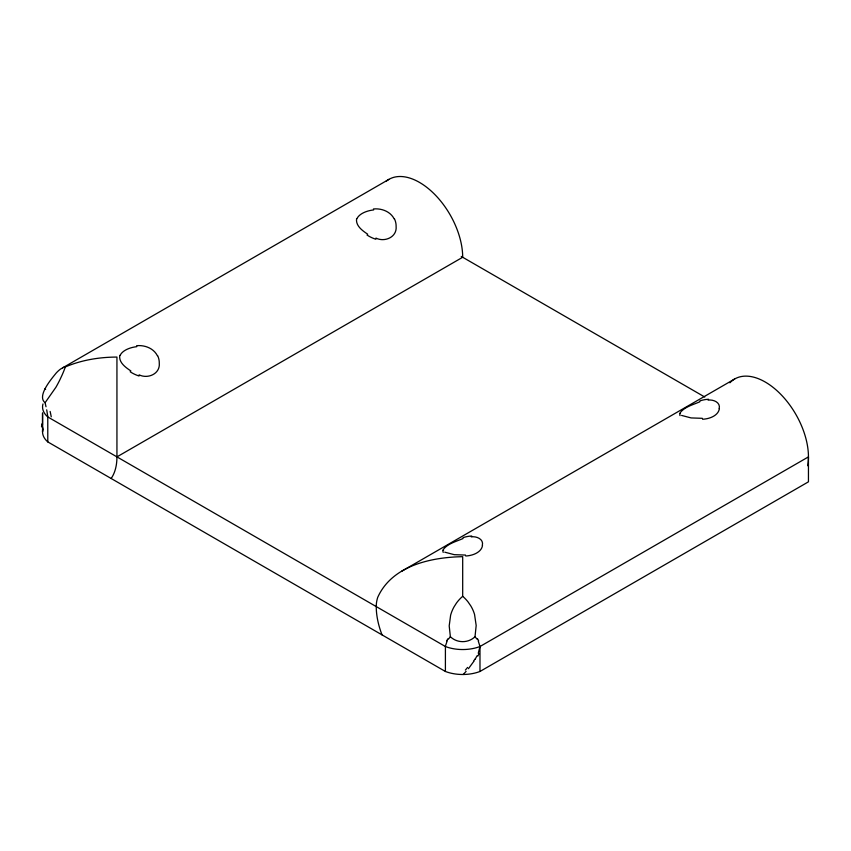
<?xml version="1.0" encoding="UTF-8"?>
<svg xmlns="http://www.w3.org/2000/svg" width="851" height="851" viewBox="0 0 851 851"><rect width="100%" height="100%" fill="white"/><g stroke="black" fill="none" stroke-linecap="round" stroke-linejoin="round"><path stroke-width="1.28" d="M42.55 413.437L42.55 431.648L42.741 426.936M478.251 640.994L479.985 646.515L478.251 653.27M462.699 596.306A40.114 39.944 0 0 0 456.498 603.008L453.987 606.954A37.476 37.316 0 0 0 450.626 615.188L449.2 625.9L450.37 636.708C457.04 643.282 468.348 643.303 475.018 636.708L476.177 625.485L474.539 614.39A37.338 37.178 0 0 0 470.805 605.923L468.039 601.902A40.188 40.018 0 0 0 462.689 596.306L462.689 556.682C431.01 557.235 391.96 565.638 377.716 597.359A44.135 36.029 0 0 0 376.248 606.593A61.123 35.285 60 0 0 382.046 634.889M119.746 355.441C118.672 362.569 125.682 367.483 130.873 370.951M356.59 218.707C355.516 225.823 362.526 230.749 367.717 234.216M482.357 545.331C483.921 539.077 476.305 536.013 471.22 536.885M719.201 408.597C720.765 402.342 713.149 399.279 708.064 400.14M388.907 179.37L60.549 369.057A37.338 10.776 -64.8 0 0 56.294 372.919C51.443 378.908 36.582 396.172 45.092 402.714L55.9 387.29A37.476 10.818 -64.8 0 0 60.027 379.503L62.006 375.259A40.114 11.574 -64.8 0 0 65.378 366.919C81.611 360.026 99.354 357.112 116.938 357.069L116.938 456.881A61.123 35.285 60 0 1 111.141 478.485M477.071 655.759L475.028 659.408M447.137 640.994L445.413 646.111L445.403 671.471A31.168 17.999 0 0 0 479.985 671.471L808.45 481.826L808.45 456.881L479.985 646.515A31.168 17.999 0 0 1 445.403 646.515L47.784 416.947A31.168 17.999 0 0 1 42.986 403.959M473.826 661.344L468.454 668.673M448.445 639.09L450.37 636.708M466.125 671.375L463.167 674.492M116.938 456.881L462.689 257.257A61.123 35.285 60 0 0 433.925 193.613A61.123 35.285 60 0 0 385.918 181.476M401.555 571.319L734.668 378.993M699.83 401.8C692.98 404.821 683.927 406.991 679.672 413.437M462.987 538.545C456.136 541.555 447.083 543.736 442.828 550.182M702.341 418.32L691.076 417.926L681.598 415.426M465.497 555.065L454.232 554.671L444.754 552.171M373.44 208.974C381.439 208.155 390.428 211.442 394.194 218.93M136.596 345.708C144.596 344.9 153.584 348.187 157.35 355.675M375.951 238.089C384.609 242.482 397.14 237.184 396.119 226.451A22.945 19.477 -1.1 0 0 394.46 218.835M139.107 374.834C147.766 379.216 160.307 373.929 159.275 363.196A22.945 19.477 -1.1 0 0 157.616 355.58M461.253 256.428L704.777 397.023M42.986 428.915A31.168 17.999 0 0 0 47.784 441.903L445.403 671.471M475.018 636.708L476.943 639.09M45.092 388.492L45.592 389.45M46.007 406.735L45.092 402.714M46.709 409.81L47.773 416.543L47.784 441.903M479.985 646.515L479.985 671.471M42.55 412.884L42.55 425.362M729.892 382.79A61.123 35.285 60 0 1 782.08 395.694A61.123 35.285 60 0 1 807.695 465.731M62.57 367.802A40.188 11.606 -64.8 0 1 65.378 366.919M50.135 411.437A45.816 6.383 75.5 0 1 51.251 416.82M41.55 426.883A76.016 66.559 -81.3 0 1 41.795 423.947M356.931 218.728A19.839 10.595 -3.5 0 1 373.674 209.92M375.908 239.269A22.945 14.169 27.8 0 1 367.004 235.025M120.087 355.473A19.839 10.595 -3.5 0 1 136.83 346.655M139.064 376.004A22.945 14.169 27.8 0 1 130.16 371.77M477.507 638.803A45.816 32.636 -21.5 0 1 478.645 640.824M446.743 640.824A45.816 32.636 21.5 0 1 447.881 638.803M467.593 667.418A76.016 54.432 -74.5 0 1 465.348 670.099M474.815 659.248A78.92 72.292 72 0 1 473.624 661.184M479.049 653.504A44.89 40.029 -20.9 0 1 477.9 656.047M719.34 408.608A19.839 12.244 3.7 0 1 702.575 419.256M699.873 400.895A22.945 12.403 -27.5 0 1 708.585 399.289M680.098 415.639A22.945 5.361 -6 0 1 680.417 413.416M482.496 545.342A19.839 12.244 3.7 0 1 465.731 556.001M463.029 537.641A22.945 12.403 -27.5 0 1 471.741 536.024M443.254 552.373A22.945 5.361 -6 0 1 443.573 550.15"/></g></svg>
